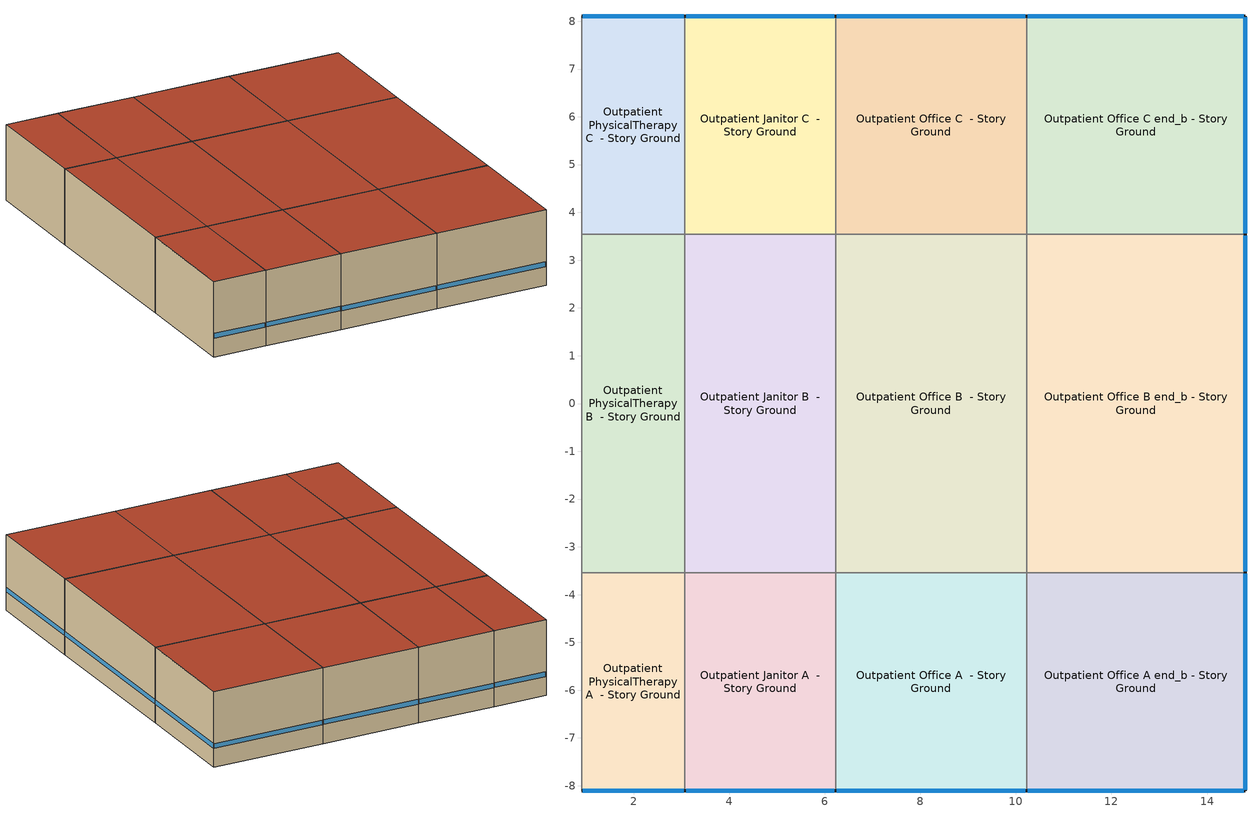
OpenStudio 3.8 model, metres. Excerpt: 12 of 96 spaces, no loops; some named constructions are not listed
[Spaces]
Outpatient PhysicalTherapy A  - Story Ground
 floor ground (Foundation F 126 Perim 217 Area 99): 0.91,-8.11 0.91,-3.54 3.08,-3.54 3.08,-8.11 z0
 wall outside: 0.91,-8.11 3.08,-8.11 z0:3.05
 wall to Outpatient Reception A  - Story Ground: 0.91,-3.54 0.91,-8.11 z0:3.05
 wall to Outpatient PhysicalTherapy B  - Story Ground: 3.08,-3.54 0.91,-3.54 z0:3.05
 wall to Outpatient Janitor A  - Story Ground: 3.08,-8.11 3.08,-3.54 z0:3.05
 window (Window U-0.91 SHGC 0.68): 0.94,-8.11 3.05,-8.11 z0.76:0.95
 roof outside: 3.08,-8.11 3.08,-3.54 0.91,-3.54 0.91,-8.11 z3.05
Outpatient PhysicalTherapy B  - Story Ground
 floor ground (Foundation F 126 Perim 0 Area 1532): 0.91,-3.54 0.91,3.54 3.08,3.54 3.08,-3.54 z0
 wall to Outpatient Reception B  - Story Ground: 0.91,3.54 0.91,-3.54 z0:3.05
 wall to Outpatient PhysicalTherapy C  - Story Ground: 3.08,3.54 0.91,3.54 z0:3.05
 wall to Outpatient Janitor B  - Story Ground: 3.08,-3.54 3.08,3.54 z0:3.05
 roof outside: 3.08,-3.54 3.08,3.54 0.91,3.54 0.91,-3.54 z3.05
Outpatient PhysicalTherapy C  - Story Ground
 floor ground (Foundation F 126 Perim 217 Area 99): 0.91,3.54 0.91,8.11 3.08,8.11 3.08,3.54 z0
 wall outside: 3.08,8.11 0.91,8.11 z0:3.05
 wall to Outpatient Reception C  - Story Ground: 0.91,8.11 0.91,3.54 z0:3.05
 wall to Outpatient Janitor C  - Story Ground: 3.08,3.54 3.08,8.11 z0:3.05
 window (Window U-0.91 SHGC 0.68): 3.05,8.11 0.94,8.11 z0.76:0.95
 roof outside: 3.08,3.54 3.08,8.11 0.91,8.11 0.91,3.54 z3.05
Outpatient Janitor A  - Story Ground
 floor ground (Foundation F 126 Perim 315 Area 144): 3.08,-8.11 3.08,-3.54 6.23,-3.54 6.23,-8.11 z0
 wall outside: 3.08,-8.11 6.23,-8.11 z0:3.05
 wall to Outpatient Janitor B  - Story Ground: 6.23,-3.54 3.08,-3.54 z0:3.05
 wall to Outpatient Office A  - Story Ground: 6.23,-8.11 6.23,-3.54 z0:3.05
 window (Window U-0.91 SHGC 0.68): 3.1,-8.11 6.2,-8.11 z0.76:0.95
 roof outside: 6.23,-8.11 6.23,-3.54 3.08,-3.54 3.08,-8.11 z3.05
Outpatient Janitor B  - Story Ground
 floor ground (Foundation F 126 Perim 0 Area 2228): 3.08,-3.54 3.08,3.54 6.23,3.54 6.23,-3.54 z0
 wall to Outpatient Janitor C  - Story Ground: 6.23,3.54 3.08,3.54 z0:3.05
 wall to Outpatient Office B  - Story Ground: 6.23,-3.54 6.23,3.54 z0:3.05
 roof outside: 6.23,-3.54 6.23,3.54 3.08,3.54 3.08,-3.54 z3.05
Outpatient Janitor C  - Story Ground
 floor ground (Foundation F 126 Perim 315 Area 144): 3.08,3.54 3.08,8.11 6.23,8.11 6.23,3.54 z0
 wall outside: 6.23,8.11 3.08,8.11 z0:3.05
 wall to Outpatient Office C  - Story Ground: 6.23,3.54 6.23,8.11 z0:3.05
 window (Window U-0.91 SHGC 0.68): 6.2,8.11 3.1,8.11 z0.76:0.95
 roof outside: 6.23,3.54 6.23,8.11 3.08,8.11 3.08,3.54 z3.05
Outpatient Office A  - Story Ground
 floor ground (Foundation F 126 Perim 40 Area 1827): 6.23,-8.11 6.23,-3.54 10.22,-3.54 10.22,-8.11 z0
 wall outside: 6.23,-8.11 10.22,-8.11 z0:3.05
 wall to Outpatient Office B  - Story Ground: 10.22,-3.54 6.23,-3.54 z0:3.05
 wall to Outpatient Office A end_b - Story Ground: 10.22,-8.11 10.22,-3.54 z0:3.05
 window (Window U-0.91 SHGC 0.68): 6.25,-8.11 10.2,-8.11 z0.76:0.95
 roof outside: 10.22,-8.11 10.22,-3.54 6.23,-3.54 6.23,-8.11 z3.05
Outpatient Office B  - Story Ground
 floor ground (Foundation F 126 Perim 0 Area 2828): 6.23,-3.54 6.23,3.54 10.22,3.54 10.22,-3.54 z0
 wall to Outpatient Office C  - Story Ground: 10.22,3.54 6.23,3.54 z0:3.05
 wall to Outpatient Office B end_b - Story Ground: 10.22,-3.54 10.22,3.54 z0:3.05
 roof outside: 10.22,-3.54 10.22,3.54 6.23,3.54 6.23,-3.54 z3.05
Outpatient Office C  - Story Ground
 floor ground (Foundation F 126 Perim 40 Area 1827): 6.23,3.54 6.23,8.11 10.22,8.11 10.22,3.54 z0
 wall outside: 10.22,8.11 6.23,8.11 z0:3.05
 wall to Outpatient Office C end_b - Story Ground: 10.22,3.54 10.22,8.11 z0:3.05
 window (Window U-0.91 SHGC 0.68): 10.2,8.11 6.25,8.11 z0.76:0.95
 roof outside: 10.22,3.54 10.22,8.11 6.23,8.11 6.23,3.54 z3.05
Outpatient Office A end_b - Story Ground
 floor ground (Foundation F 126 Perim 914 Area 209): 10.22,-8.11 10.22,-3.54 14.8,-3.54 14.8,-8.11 z0
 wall outside: 10.22,-8.11 14.8,-8.11 14.8,-3.54 z0:3.05
 wall to Outpatient Office B end_b - Story Ground: 14.8,-3.54 10.22,-3.54 z0:3.05
 window (Window U-0.91 SHGC 0.68): 10.25,-8.11 14.77,-8.11 / 14.8,-8.08 14.8,-3.56 z0.76:0.95
 roof outside: 14.8,-8.11 14.8,-3.54 10.22,-3.54 10.22,-8.11 z3.05
Outpatient Office B end_b - Story Ground
 floor ground (Foundation F 126 Perim 707 Area 3234): 10.22,-3.54 10.22,3.54 14.8,3.54 14.8,-3.54 z0
 wall outside: 14.8,-3.54 14.8,3.54 z0:3.05
 wall to Outpatient Office C end_b - Story Ground: 14.8,3.54 10.22,3.54 z0:3.05
 window (Window U-0.91 SHGC 0.68): 14.8,-3.51 14.8,3.51 z0.76:0.95
 roof outside: 14.8,-3.54 14.8,3.54 10.22,3.54 10.22,-3.54 z3.05
Outpatient Office C end_b - Story Ground
 floor ground (Foundation F 126 Perim 914 Area 209): 10.22,3.54 10.22,8.11 14.8,8.11 14.8,3.54 z0
 wall outside: 14.8,3.54 14.8,8.11 10.22,8.11 z0:3.05
 window (Window U-0.91 SHGC 0.68): 14.77,8.11 10.25,8.11 / 14.8,3.56 14.8,8.08 z0.76:0.95
 roof outside: 14.8,3.54 14.8,8.11 10.22,8.11 10.22,3.54 z3.05
[Schedule:Ruleset]
Name | Default Day Schedule | Summer Design Day Schedule | Winter Design Day Schedule
Outpatient Activity | Outpatient Activity Default | Outpatient Activity Summer Design Day | Outpatient Activity Winter Design Day
Outpatient Radiology Equip | Outpatient Radiology Equip Default | Outpatient Radiology Equip Summer Design Day | Outpatient Radiology Equip Winter Design Day
[Schedule:Day]
Outpatient Activity Default; autogen Outpatient Activity 0_day_sch; autogen Outpatient Activity 1_day_sch: Average, 24, 0, 120
Outpatient Activity Winter Design Day; Outpatient Activity Summer Design Day: 24, 0, 120
Outpatient Radiology Equip Default; autogen Outpatient Radiology Equip 1_day_sch: Average, 6, 0, 0.01, 18, 0, 0.96, 24, 0, 0.01
Outpatient Radiology Equip Summer Design Day: 6, 0, 0.01, 18, 0, 0.96, 24, 0, 0.01
Outpatient Radiology Equip Winter Design Day: 24, 0, 0.01
Outpatient Radiology Equip WntrDsn|Sun Day: Average, 2, 0, 0.01, 24, 0, 0.01
[Schedule:Rule] Apply Sunday=Yes
Name | Schedule Ruleset | Rule Order | Day Schedule | Date Specification Type | Start Month | Start Day | End Month | End Day | Apply Monday | Apply Tuesday | Apply Wednesday | Apply Thursday | Apply Friday | Apply Saturday | Specific Month 1 | Specific Day 1 | Specific Month 2 | Specific Day 2 | Specific Month 3 | Specific Day 3 | Specific Month 4 | Specific Day 4 | Specific Month 5 | Specific Day 5 | Specific Month 6 | Specific Day 6 | Specific Month 7 | Specific Day 7 | Specific Month 8 | Specific Day 8 | Specific Month 9 | Specific Day 9 | Specific Month 10 | Specific Day 10 | Specific Month 11 | Specific Day 11 | Specific Month 12 | Specific Day 12 | Specific Month 13 | Specific Day 13 | Specific Month 14 | Specific Day 14 | Specific Month 15 | Specific Day 15 | Specific Month 16 | Specific Day 16 | Specific Month 17 | Specific Day 17 | Specific Month 18 | Specific Day 18 | Specific Month 19 | Specific Day 19 | Specific Month 20 | Specific Day 20 | Specific Month 21 | Specific Day 21 | Specific Month 22 | Specific Day 22 | Specific Month 23 | Specific Day 23 | Specific Month 24 | Specific Day 24 | Specific Month 25 | Specific Day 25 | Specific Month 26 | Specific Day 26 | Specific Month 27 | Specific Day 27 | Specific Month 28 | Specific Day 28 | Specific Month 29 | Specific Day 29 | Specific Month 30 | Specific Day 30 | Specific Month 31 | Specific Day 31 | Specific Month 32 | Specific Day 32 | Specific Month 33 | Specific Day 33 | Specific Month 34 | Specific Day 34 | Specific Month 35 | Specific Day 35 | Specific Month 36 | Specific Day 36 | Specific Month 37 | Specific Day 37 | Specific Month 38 | Specific Day 38 | Specific Month 39 | Specific Day 39 | Specific Month 40 | Specific Day 40 | Specific Month 41 | Specific Day 41 | Specific Month 42 | Specific Day 42 | Specific Month 43 | Specific Day 43 | Specific Month 44 | Specific Day 44 | Specific Month 45 | Specific Day 45 | Specific Month 46 | Specific Day 46 | Specific Month 47 | Specific Day 47 | Specific Month 48 | Specific Day 48 | Specific Month 49 | Specific Day 49 | Specific Month 50 | Specific Day 50 | Specific Month 51 | Specific Day 51 | Specific Month 52 | Specific Day 52
Schedule Rule 8 | Outpatient Radiology Equip | 0 | Outpatient Radiology Equip WntrDsn|Sun Day | DateRange | 1 | 1 | 12 | 31
autogen Outpatient Activity 0 | Outpatient Activity | 0 | autogen Outpatient Activity 0_day_sch | SpecificDates |  |  |  |  | Yes | Yes | Yes | Yes | Yes | Yes | 1 | 6 | 1 | 13 | 1 | 20 | 1 | 27 | 2 | 3 | 2 | 10 | 2 | 17 | 2 | 24 | 3 | 3 | 3 | 10 | 3 | 17 | 3 | 24 | 3 | 31 | 4 | 7 | 4 | 14 | 4 | 21 | 4 | 28 | 5 | 5 | 5 | 12 | 5 | 19 | 5 | 26 | 6 | 2 | 6 | 9 | 6 | 16 | 6 | 23 | 6 | 30 | 7 | 7 | 7 | 14 | 7 | 21 | 7 | 28 | 8 | 4 | 8 | 11 | 8 | 18 | 8 | 25 | 9 | 1 | 9 | 8 | 9 | 15 | 9 | 22 | 9 | 29 | 10 | 6 | 10 | 13 | 10 | 20 | 10 | 27 | 11 | 3 | 11 | 10 | 11 | 17 | 11 | 24 | 12 | 1 | 12 | 8 | 12 | 15 | 12 | 22 | 12 | 29
autogen Outpatient Activity 1 | Outpatient Activity | 1 | autogen Outpatient Activity 1_day_sch | SpecificDates |  |  |  |  | Yes | Yes | Yes | Yes | Yes | Yes | 1 | 7 | 1 | 14 | 1 | 21 | 1 | 28 | 2 | 4 | 2 | 11 | 2 | 18 | 2 | 25 | 3 | 4 | 3 | 11 | 3 | 18 | 3 | 25 | 4 | 1 | 4 | 8 | 4 | 15 | 4 | 22 | 4 | 29 | 5 | 6 | 5 | 13 | 5 | 20 | 5 | 27 | 6 | 3 | 6 | 10 | 6 | 17 | 6 | 24 | 7 | 1 | 7 | 8 | 7 | 15 | 7 | 22 | 7 | 29 | 8 | 5 | 8 | 12 | 8 | 19 | 8 | 26 | 9 | 2 | 9 | 9 | 9 | 16 | 9 | 23 | 9 | 30 | 10 | 7 | 10 | 14 | 10 | 21 | 10 | 28 | 11 | 4 | 11 | 11 | 11 | 18 | 11 | 25 | 12 | 2 | 12 | 9 | 12 | 16 | 12 | 23 | 12 | 30
autogen Outpatient Radiology Equip 1 | Outpatient Radiology Equip | 1 | autogen Outpatient Radiology Equip 1_day_sch | SpecificDates |  |  |  |  | Yes | Yes | Yes | Yes | Yes | Yes | 1 | 6 | 1 | 13 | 1 | 20 | 1 | 27 | 2 | 3 | 2 | 10 | 2 | 17 | 2 | 24 | 3 | 3 | 3 | 10 | 3 | 17 | 3 | 24 | 3 | 31 | 4 | 7 | 4 | 14 | 4 | 21 | 4 | 28 | 5 | 5 | 5 | 12 | 5 | 19 | 5 | 26 | 6 | 2 | 6 | 9 | 6 | 16 | 6 | 23 | 6 | 30 | 7 | 7 | 7 | 14 | 7 | 21 | 7 | 28 | 8 | 4 | 8 | 11 | 8 | 18 | 8 | 25 | 9 | 1 | 9 | 8 | 9 | 15 | 9 | 22 | 9 | 29 | 10 | 6 | 10 | 13 | 10 | 20 | 10 | 27 | 11 | 3 | 11 | 10 | 11 | 17 | 11 | 24 | 12 | 1 | 12 | 8 | 12 | 15 | 12 | 22 | 12 | 29
